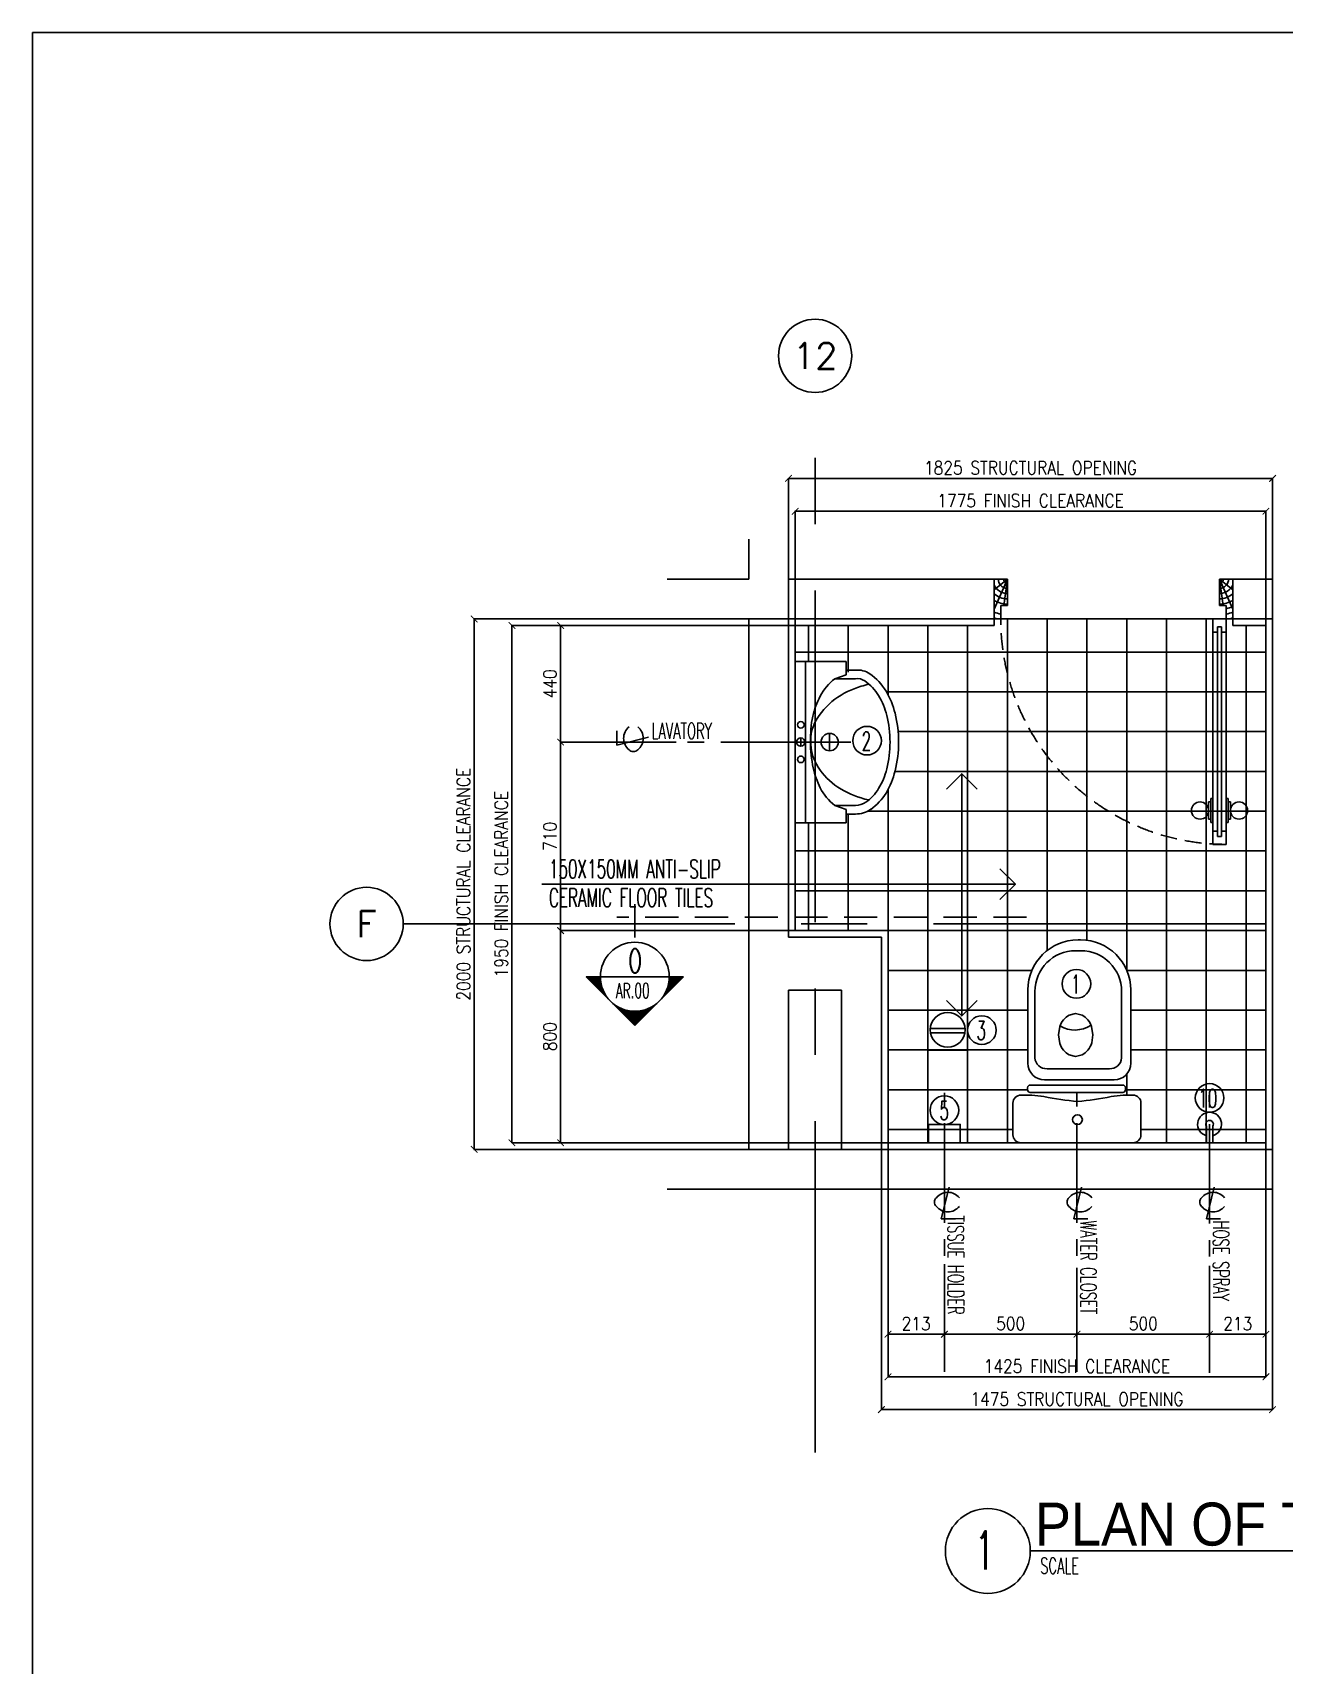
# Model space of a CAD drawing. Extents: x -202971 to -174093, y 166361 to 186286.
# Drawn here: x -202971 to -198251, y 180131 to 186286 of the extents above; entities that cross this region are included whole.
import ezdxf
from ezdxf.enums import TextEntityAlignment as Align

# ---------------------------------------------------------------- set-up
doc = ezdxf.new("R2010")
doc.units = 0
doc.header["$LTSCALE"] = 500
doc.header["$MEASUREMENT"] = 0
for name, pattern in [('CENTER2', [1.125, 0.75, -0.125, 0.125, -0.125]), ('CENTERX2', [4, 2.5, -0.5, 0.5, -0.5]), ('HIDDEN', [0.375, 0.25, -0.125])]:
    doc.linetypes.add(name, pattern=pattern)
doc.layers.get('0').update_dxf_attribs({"linetype": 'CONTINUOUS'})
doc.layers.get('DEFPOINTS').update_dxf_attribs({"linetype": 'CONTINUOUS'})
for name, color, linetype in [('2', 2, 'CONTINUOUS'), ('ARCDIMR', 4, 'CONTINUOUS'), ('AX-CR', 2, 'CONTINUOUS'), ('AX-TXT', 2, 'CONTINUOUS'), ('AXES', 11, 'CENTERX2'), ('AXIS', 11, 'CENTER2'), ('DIM-NEW', 4, 'CONTINUOUS'), ('Dimout', 4, 'CONTINUOUS'), ('DOOR', 2, 'CONTINUOUS'), ('DW', 7, 'CONTINUOUS'), ('ELE', 3, 'CONTINUOUS'), ('ELEV-MARK', 6, 'CONTINUOUS'), ('FIX', 2, 'CONTINUOUS'), ('JUMP', 2, 'CONTINUOUS'), ('Plaster', 7, 'CONTINUOUS'), ('SANI', 2, 'CONTINUOUS'), ('SUNI-FUR', 11, 'CONTINUOUS'), ('Tile', 5, 'CONTINUOUS'), ('TITLE', 1, 'CONTINUOUS'), ('TXT', 2, 'CONTINUOUS'), ('TXT1', 2, 'CONTINUOUS'), ('WALL', 6, 'CONTINUOUS'), ('WallPartition', 2, 'CONTINUOUS')]:
    doc.layers.add(name, color=color, linetype=linetype)
doc.styles.add('DIM', font='simplex.shx', dxfattribs={"width": 0.85})
doc.styles.add('ROMANS', font='romans.shx', dxfattribs={"width": 0.6})
doc.styles.add('TTXT', font='swisse.ttf', dxfattribs={"width": 0.9})
doc.dimstyles.new('DIM1-25', dxfattribs={"dimscale": 25, "dimtxt": 2, "dimasz": 1, "dimexe": 0.03, "dimexo": 0.03, "dimgap": 0.6, "dimtad": 1, "dimdec": 0, "dimdsep": 46, "dimtxsty": 'DIM', "dimblk1": 'ARCHTICK', "dimblk2": 'ARCHTICK', "dimsah": 1, "dimcen": 0.09, "dimdle": 0.03, "dimclrd": 256, "dimclrt": 2, "dimadec": 0, "dimazin": 0, "dimtfac": 1, "dimtdec": 0, "dimtix": 1, "dimtmove": 1, "dimatfit": 3, "dimldrblk": 'ARCHTICK', "dimfxl": 0, "dimtvp": 2, "dimtolj": 1, "dimtzin": 0, "dimarcsym": 0})

# ---------------------------------------------------------------- blocks, each defined once
blk = doc.blocks.new('A0-BOX')
at = {"layer": 'TITLE'}
for p, q in [((0, 79.7), (0, 0)), ((113.3, 79.7), (0, 79.7))]:
    blk.add_line(p, q, dxfattribs=at)
blk = doc.blocks.new('_ARCHTICK')
at = {"color": 0, "linetype": 'ByBlock', "const_width": 0.15}
blk.add_lwpolyline([(-0.5, -0.5), (0.5, 0.5)], dxfattribs=at)
blk = doc.blocks.new('*D42')
at = {"layer": 'DEFPOINTS', "color": 0}
for p in [(-200095.4, 184481.9), (-200095.4, 184051.1), (-198320.4, 184051.1)]:
    blk.add_point(p, dxfattribs=at)
at = {"layer": 'Dimout', "lineweight": -2}
blk.add_line((-198319.7, 184481.9), (-200096.2, 184481.9), dxfattribs=at)
at = {"layer": 'Dimout', "color": 0, "lineweight": -2}
for p, q in [((-200095.4, 184051.9), (-200095.4, 184482.6)), ((-198320.4, 184051.9), (-198320.4, 184482.6))]:
    blk.add_line(p, q, dxfattribs=at)
at = {"layer": 'Dimout', "lineweight": -2, "xscale": 25, "yscale": 25, "zscale": 25, "rotation": 180}
blk.add_blockref('_ARCHTICK', (-200095.4, 184481.9), dxfattribs=at)
at = {"layer": 'Dimout', "lineweight": -2, "xscale": 25, "yscale": 25, "zscale": 25}
blk.add_blockref('_ARCHTICK', (-198320.4, 184481.9), dxfattribs=at)
at = {"layer": 'Dimout', "color": 2, "insert": (-199207.9, 184521.9), "char_height": 50, "attachment_point": 5, "style": 'DIM'}
blk.add_mtext('\\A1;1775 FINISH CLEARANCE', dxfattribs=at)
blk = doc.blocks.new('*D43')
at = {"layer": 'DEFPOINTS', "color": 0}
for p in [(-198295.4, 184605.8), (-200120.4, 184076.1), (-198295.4, 184076.1)]:
    blk.add_point(p, dxfattribs=at)
at = {"layer": 'Dimout', "lineweight": -2}
blk.add_line((-200121.2, 184605.8), (-198294.7, 184605.8), dxfattribs=at)
at = {"layer": 'Dimout', "color": 0, "lineweight": -2}
for p, q in [((-200120.4, 184076.9), (-200120.4, 184606.5)), ((-198295.4, 184076.9), (-198295.4, 184606.5))]:
    blk.add_line(p, q, dxfattribs=at)
at = {"layer": 'Dimout', "lineweight": -2, "xscale": 25, "yscale": 25, "zscale": 25, "rotation": 180}
blk.add_blockref('_ARCHTICK', (-200120.4, 184605.8), dxfattribs=at)
at = {"layer": 'Dimout', "lineweight": -2, "xscale": 25, "yscale": 25, "zscale": 25}
blk.add_blockref('_ARCHTICK', (-198295.4, 184605.8), dxfattribs=at)
at = {"layer": 'Dimout', "color": 2, "insert": (-199207.9, 184645.8), "char_height": 50, "attachment_point": 5, "style": 'DIM'}
blk.add_mtext('\\A1;1825 STRUCTURAL OPENING', dxfattribs=at)
blk = doc.blocks.new('*D40')
at = {"layer": 'DEFPOINTS', "color": 0}
for p in [(-199770.4, 182076.1), (-198295.4, 182076.1), (-198295.4, 181094.9)]:
    blk.add_point(p, dxfattribs=at)
at = {"layer": 'Dimout', "color": 0, "lineweight": -2}
for p, q in [((-199770.4, 182075.4), (-199770.4, 181094.2)), ((-198295.4, 182075.4), (-198295.4, 181094.2))]:
    blk.add_line(p, q, dxfattribs=at)
at = {"layer": 'Dimout', "lineweight": -2}
blk.add_line((-199771.2, 181094.9), (-198294.7, 181094.9), dxfattribs=at)
at = {"layer": 'Dimout', "lineweight": -2, "xscale": 25, "yscale": 25, "zscale": 25, "rotation": 180}
blk.add_blockref('_ARCHTICK', (-199770.4, 181094.9), dxfattribs=at)
at = {"layer": 'Dimout', "lineweight": -2, "xscale": 25, "yscale": 25, "zscale": 25}
blk.add_blockref('_ARCHTICK', (-198295.4, 181094.9), dxfattribs=at)
at = {"layer": 'Dimout', "color": 2, "insert": (-199032.9, 181134.9), "char_height": 50, "attachment_point": 5, "style": 'DIM'}
blk.add_mtext('\\A1;1475 STRUCTURAL OPENING', dxfattribs=at)
blk = doc.blocks.new('*D38')
at = {"layer": 'DEFPOINTS', "color": 0}
for p in [(-199745.4, 182101.1), (-199532.9, 181619.3), (-199745.4, 181379.1)]:
    blk.add_point(p, dxfattribs=at)
at = {"layer": 'Dimout', "color": 0, "lineweight": -2}
for p, q in [((-199745.4, 182100.4), (-199745.4, 181378.3)), ((-199532.9, 181618.6), (-199532.9, 181378.3))]:
    blk.add_line(p, q, dxfattribs=at)
at = {"layer": 'Dimout', "lineweight": -2}
blk.add_line((-199532.2, 181379.1), (-199746.2, 181379.1), dxfattribs=at)
at = {"layer": 'Dimout', "lineweight": -2, "xscale": 25, "yscale": 25, "zscale": 25, "rotation": 180}
blk.add_blockref('_ARCHTICK', (-199745.4, 181379.1), dxfattribs=at)
at = {"layer": 'Dimout', "lineweight": -2, "xscale": 25, "yscale": 25, "zscale": 25}
blk.add_blockref('_ARCHTICK', (-199532.9, 181379.1), dxfattribs=at)
at = {"layer": 'Dimout', "color": 2, "insert": (-199639.2, 181419.1), "char_height": 50, "attachment_point": 5, "style": 'DIM'}
blk.add_mtext('\\A1;213', dxfattribs=at)
blk = doc.blocks.new('*D37')
at = {"layer": 'DEFPOINTS', "color": 0}
for p in [(-199745.4, 182101.1), (-198320.4, 182101.1), (-199745.4, 181218.9)]:
    blk.add_point(p, dxfattribs=at)
at = {"layer": 'Dimout', "color": 0, "lineweight": -2}
for p, q in [((-199745.4, 182100.4), (-199745.4, 181218.1)), ((-198320.4, 182100.4), (-198320.4, 181218.1))]:
    blk.add_line(p, q, dxfattribs=at)
at = {"layer": 'Dimout', "lineweight": -2}
blk.add_line((-198319.7, 181218.9), (-199746.2, 181218.9), dxfattribs=at)
at = {"layer": 'Dimout', "lineweight": -2, "xscale": 25, "yscale": 25, "zscale": 25, "rotation": 180}
blk.add_blockref('_ARCHTICK', (-199745.4, 181218.9), dxfattribs=at)
at = {"layer": 'Dimout', "lineweight": -2, "xscale": 25, "yscale": 25, "zscale": 25}
blk.add_blockref('_ARCHTICK', (-198320.4, 181218.9), dxfattribs=at)
at = {"layer": 'Dimout', "color": 2, "insert": (-199032.9, 181258.9), "char_height": 50, "attachment_point": 5, "style": 'DIM'}
blk.add_mtext('\\A1;1425 FINISH CLEARANCE', dxfattribs=at)
blk = doc.blocks.new('*X5')
at = {"color": 0}
for p, q in [((14608, 7877), (14819, 8088)), ((14625, 7890), (14821, 8086)), ((14637, 7899), (14823, 8084)), ((14647, 7905), (14825, 8082)), ((14656, 7910), (14826, 8081)), ((14664, 7915), (14828, 8079)), ((14671, 7919), (14830, 8077)), ((14678, 7922), (14832, 8075)), ((14685, 7925), (14833, 8073)), ((14691, 7928), (14835, 8072)), ((14697, 7930), (14837, 8070)), ((14703, 7933), (14839, 8068)), ((14709, 7935), (14841, 8066)), ((14714, 7937), (14842, 8065)), ((14719, 7938), (14844, 8063)), ((14725, 7940), (14846, 8061)), ((14730, 7941), (14848, 8059)), ((14734, 7943), (14849, 8058)), ((14739, 7944), (14851, 8056)), ((14744, 7945), (14853, 8054)), ((14749, 7946), (14855, 8052)), ((14753, 7947), (14856, 8051)), ((14757, 7948), (14858, 8049)), ((14762, 7949), (14860, 8047)), ((14766, 7950), (14862, 8045)), ((14770, 7950), (14863, 8043)), ((14774, 7951), (14865, 8042)), ((14778, 7951), (14867, 8040)), ((14782, 7952), (14869, 8038)), ((14786, 7952), (14871, 8036)), ((14790, 7953), (14872, 8035)), ((14794, 7953), (14874, 8033)), ((14798, 7953), (14876, 8031)), ((14802, 7953), (14878, 8029)), ((14805, 7954), (14879, 8028)), ((14809, 7954), (14881, 8026)), ((14813, 7954), (14883, 8024)), ((14816, 7954), (14885, 8022)), ((14820, 7954), (14886, 8020)), ((14823, 7954), (14888, 8019)), ((14827, 7954), (14890, 8017)), ((14830, 7954), (14892, 8015)), ((14834, 7953), (14894, 8013)), ((14837, 7953), (14895, 8012)), ((14840, 7953), (14897, 8010)), ((14844, 7953), (14899, 8008)), ((14847, 7953), (14901, 8006)), ((14850, 7952), (14902, 8005)), ((14853, 7952), (14904, 8003)), ((14856, 7952), (14906, 8001)), ((14860, 7951), (14908, 7999)), ((14863, 7951), (14909, 7997)), ((14866, 7950), (14911, 7996)), ((14869, 7950), (14913, 7994)), ((14872, 7949), (14915, 7992)), ((14875, 7949), (14917, 7990)), ((14878, 7948), (14918, 7989)), ((14881, 7948), (14920, 7987)), ((14884, 7947), (14922, 7985)), ((14887, 7947), (14924, 7983)), ((14890, 7946), (14925, 7982)), ((14893, 7945), (14927, 7980)), ((14895, 7945), (14929, 7978)), ((14898, 7944), (14931, 7976)), ((14901, 7943), (14932, 7974)), ((14904, 7942), (14934, 7973)), ((14907, 7942), (14936, 7971)), ((14909, 7941), (14938, 7969)), ((14912, 7940), (14939, 7967)), ((14915, 7939), (14941, 7966)), ((14917, 7938), (14943, 7964)), ((14920, 7937), (14945, 7962)), ((14923, 7937), (14947, 7960)), ((14925, 7936), (14948, 7959)), ((14928, 7935), (14950, 7957)), ((14931, 7934), (14952, 7955)), ((14933, 7933), (14954, 7953)), ((14936, 7932), (14955, 7952)), ((14938, 7931), (14957, 7950)), ((14941, 7930), (14959, 7948)), ((14943, 7929), (14961, 7946)), ((14946, 7928), (14962, 7944)), ((14948, 7927), (14964, 7943)), ((14951, 7926), (14966, 7941)), ((14953, 7925), (14968, 7939)), ((14956, 7923), (14970, 7937)), ((14958, 7922), (14971, 7936)), ((14960, 7921), (14973, 7934)), ((14963, 7920), (14975, 7932)), ((14965, 7919), (14977, 7930)), ((14967, 7918), (14978, 7929)), ((14970, 7916), (14980, 7927)), ((14972, 7915), (14982, 7925)), ((14974, 7914), (14984, 7923)), ((14977, 7913), (14985, 7921)), ((14979, 7911), (14987, 7920)), ((14981, 7910), (14989, 7918)), ((14983, 7909), (14991, 7916)), ((14986, 7908), (14993, 7914)), ((14988, 7906), (14994, 7913)), ((14990, 7905), (14996, 7911)), ((14992, 7903), (14998, 7909)), ((14994, 7902), (15000, 7907)), ((14997, 7901), (15001, 7906)), ((14999, 7899), (15003, 7904)), ((15001, 7898), (15005, 7902)), ((15003, 7896), (15007, 7900)), ((15005, 7895), (15008, 7898)), ((15007, 7894), (15010, 7897)), ((15009, 7892), (15012, 7895)), ((15011, 7891), (15014, 7893)), ((15013, 7889), (15016, 7891)), ((15015, 7888), (15017, 7890)), ((15017, 7886), (15019, 7888)), ((15019, 7884), (15021, 7886)), ((15021, 7883), (15023, 7884)), ((15023, 7881), (15024, 7883)), ((15025, 7880), (15026, 7881)), ((15027, 7878), (15028, 7879)), ((15029, 7877), (15030, 7877)), ((15031, 7875), (15031, 7875)), ((15033, 7873), (15033, 7874)), ((15035, 7872), (15035, 7872)), ((15036, 7870), (15037, 7870)), ((15038, 7868), (15038, 7868)), ((15040, 7867), (15040, 7867)), ((15042, 7865), (15042, 7865)), ((15044, 7863), (15044, 7863)), ((15046, 7861), (15046, 7861)), ((15047, 7860), (15047, 7860)), ((15051, 7856), (15051, 7856)), ((15053, 7854), (15053, 7854)), ((15054, 7852), (15054, 7853)), ((15056, 7851), (15056, 7851)), ((15058, 7849), (15058, 7849)), ((14360, 7629), (14571, 7839)), ((14364, 7629), (14557, 7822)), ((14368, 7629), (14549, 7810)), ((14371, 7629), (14542, 7800)), ((14375, 7629), (14537, 7791)), ((14378, 7629), (14533, 7783)), ((14382, 7629), (14529, 7776)), ((14385, 7629), (14525, 7769)), ((14389, 7629), (14522, 7762)), ((14392, 7629), (14519, 7756)), ((14396, 7629), (14517, 7750)), ((14399, 7629), (14515, 7744)), ((14403, 7629), (14513, 7739)), ((14406, 7629), (14511, 7733)), ((14410, 7629), (14509, 7728)), ((14413, 7629), (14507, 7723)), ((14417, 7629), (14506, 7718)), ((14421, 7629), (14505, 7713)), ((14424, 7629), (14503, 7708)), ((14428, 7629), (14502, 7703)), ((14431, 7629), (14501, 7699)), ((14435, 7629), (14500, 7694)), ((15059, 7847), (15060, 7847)), ((15061, 7845), (15061, 7845)), ((15063, 7843), (15063, 7844)), ((15064, 7841), (15065, 7842)), ((15066, 7839), (15067, 7840)), ((15068, 7837), (15069, 7838)), ((15069, 7836), (15070, 7837)), ((15071, 7834), (15072, 7835)), ((15072, 7832), (15074, 7833)), ((15074, 7830), (15076, 7831)), ((15076, 7828), (15077, 7830)), ((15077, 7826), (15079, 7828)), ((15079, 7824), (15081, 7826)), ((15080, 7822), (15083, 7824)), ((15082, 7820), (15084, 7822)), ((15083, 7818), (15086, 7821)), ((15085, 7815), (15088, 7819)), ((15086, 7813), (15090, 7817)), ((15087, 7811), (15092, 7815)), ((15089, 7809), (15093, 7814)), ((15090, 7807), (15095, 7812)), ((15092, 7805), (15097, 7810)), ((15093, 7803), (15099, 7808)), ((15094, 7801), (15100, 7807)), ((15096, 7798), (15102, 7805)), ((15097, 7796), (15104, 7803)), ((15098, 7794), (15106, 7801)), ((15100, 7792), (15107, 7799)), ((15101, 7790), (15109, 7798)), ((15102, 7787), (15111, 7796)), ((15104, 7785), (15113, 7794)), ((15105, 7783), (15115, 7792)), ((15106, 7780), (15116, 7791)), ((15107, 7778), (15118, 7789)), ((15108, 7776), (15120, 7787)), ((15110, 7773), (15122, 7785)), ((15111, 7771), (15123, 7784)), ((15112, 7769), (15125, 7782)), ((15113, 7766), (15127, 7780)), ((15114, 7764), (15129, 7778)), ((15115, 7761), (15130, 7777)), ((15116, 7759), (15132, 7775)), ((15117, 7756), (15134, 7773)), ((15118, 7754), (15136, 7771)), ((15119, 7751), (15137, 7769)), ((15121, 7749), (15139, 7768)), ((15122, 7746), (15141, 7766)), ((15122, 7744), (15143, 7764)), ((15123, 7741), (15145, 7762)), ((15124, 7739), (15146, 7761)), ((15125, 7736), (15148, 7759)), ((15126, 7733), (15150, 7757)), ((15127, 7731), (15152, 7755)), ((15128, 7728), (15153, 7754)), ((15129, 7725), (15155, 7752)), ((15130, 7723), (15157, 7750)), ((15130, 7720), (15159, 7748)), ((15131, 7717), (15160, 7746)), ((15132, 7714), (15162, 7745)), ((15133, 7712), (15164, 7743)), ((15133, 7709), (15166, 7741)), ((15134, 7706), (15168, 7739)), ((15135, 7703), (15169, 7738)), ((15136, 7700), (15171, 7736)), ((15136, 7697), (15173, 7734)), ((15137, 7695), (15175, 7732)), ((15137, 7692), (15176, 7731)), ((15138, 7689), (15178, 7729)), ((15139, 7686), (15180, 7727)), ((15139, 7683), (15182, 7725)), ((15140, 7680), (15183, 7723)), ((15140, 7676), (15185, 7722)), ((15140, 7673), (15187, 7720)), ((15141, 7670), (15189, 7718)), ((15141, 7667), (15191, 7716)), ((15142, 7664), (15192, 7715)), ((15142, 7661), (15194, 7713)), ((15142, 7658), (15196, 7711)), ((15143, 7654), (15198, 7709)), ((15143, 7651), (15199, 7708)), ((15143, 7648), (15201, 7706)), ((15143, 7644), (15203, 7704)), ((15143, 7641), (15205, 7702)), ((15143, 7637), (15206, 7700)), ((15143, 7634), (15208, 7699)), ((15144, 7631), (15210, 7697)), ((15145, 7629), (15212, 7695)), ((14438, 7629), (14499, 7690)), ((14442, 7629), (14499, 7686)), ((14445, 7629), (14498, 7681)), ((14449, 7629), (14497, 7677)), ((14452, 7629), (14497, 7673)), ((14456, 7629), (14496, 7669)), ((14459, 7629), (14496, 7665)), ((14463, 7629), (14495, 7661)), ((14466, 7629), (14495, 7657)), ((14470, 7629), (14494, 7653)), ((14474, 7629), (14494, 7649)), ((14477, 7629), (14494, 7646)), ((14481, 7629), (14494, 7642)), ((14484, 7629), (14494, 7638)), ((14488, 7629), (14494, 7635)), ((14491, 7629), (14494, 7631)), ((15149, 7629), (15214, 7693)), ((15152, 7629), (15215, 7692)), ((15156, 7629), (15217, 7690)), ((15159, 7629), (15219, 7688)), ((15163, 7629), (15221, 7686)), ((15167, 7629), (15222, 7685)), ((15170, 7629), (15224, 7683)), ((15174, 7629), (15226, 7681)), ((15177, 7629), (15228, 7679)), ((15181, 7629), (15229, 7678)), ((15184, 7629), (15231, 7676)), ((15188, 7629), (15233, 7674)), ((15191, 7629), (15235, 7672)), ((15195, 7629), (15236, 7670)), ((15198, 7629), (15238, 7669)), ((15202, 7629), (15240, 7667)), ((15205, 7629), (15242, 7665)), ((15209, 7629), (15244, 7663)), ((15212, 7629), (15245, 7662)), ((15216, 7629), (15247, 7660)), ((15220, 7629), (15249, 7658)), ((15223, 7629), (15251, 7656)), ((15227, 7629), (15252, 7655)), ((15230, 7629), (15254, 7653)), ((15234, 7629), (15256, 7651)), ((15237, 7629), (15258, 7649)), ((15241, 7629), (15259, 7647)), ((15244, 7629), (15261, 7646)), ((15248, 7629), (15263, 7644)), ((15251, 7629), (15265, 7642)), ((15255, 7629), (15267, 7640)), ((15258, 7629), (15268, 7639)), ((15262, 7629), (15270, 7637)), ((15266, 7629), (15272, 7635)), ((15269, 7629), (15274, 7633)), ((15273, 7629), (15275, 7632)), ((15276, 7629), (15277, 7630))]:
    blk.add_line(p, q, dxfattribs=at)
blk = doc.blocks.new('SCNTR', base_point=(3632.66, 549.66))
for q in [(3633.89, 554.57), (3636.1, 543.44)]:
    blk.add_line((3631.12, 543.44), q)
for centre, radius, start, end in [((3630.8, 549.38), 1.99, 133.3084, 182.4789), ((3633.47, 547.5), 5.23, 39.4883, 140.5117), ((3630.8, 549.21), 1.99, 177.5211, 226.6916), ((3633.47, 551.09), 5.23, 219.4883, 320.5117)]:
    blk.add_arc(centre, radius, start, end)
blk = doc.blocks.new('*D22')
at = {"layer": 'DEFPOINTS', "color": 0}
for p in [(-200095.4, 184051.1), (-200980, 183611.6), (-200544, 183611.6)]:
    blk.add_point(p, dxfattribs=at)
at = {"layer": 'Dimout', "color": 0, "lineweight": -2}
for p, q in [((-200096.2, 184051.1), (-200980.8, 184051.1)), ((-200544.7, 183611.6), (-200980.8, 183611.6))]:
    blk.add_line(p, q, dxfattribs=at)
at = {"layer": 'Dimout', "lineweight": -2}
blk.add_line((-200980, 184051.9), (-200980, 183610.9), dxfattribs=at)
at = {"layer": 'Dimout', "lineweight": -2, "xscale": 25, "yscale": 25, "zscale": 25}
for p, rotation in [((-200980, 184051.1), 90), ((-200980, 183611.6), 270)]:
    blk.add_blockref('_ARCHTICK', p, dxfattribs=dict(at, rotation=rotation))
at = {"layer": 'Dimout', "color": 2, "insert": (-201020, 183831.4), "char_height": 50, "attachment_point": 5, "rotation": 90, "style": 'DIM'}
blk.add_mtext('\\A1;440', dxfattribs=at)
blk = doc.blocks.new('*D23')
at = {"layer": 'DEFPOINTS', "color": 0}
for p in [(-200544, 183611.6), (-200980, 182901.1), (-200095.4, 182901.1)]:
    blk.add_point(p, dxfattribs=at)
at = {"layer": 'Dimout', "color": 0, "lineweight": -2}
for p, q in [((-200544.7, 183611.6), (-200980.8, 183611.6)), ((-200096.2, 182901.1), (-200980.8, 182901.1))]:
    blk.add_line(p, q, dxfattribs=at)
at = {"layer": 'Dimout', "lineweight": -2}
blk.add_line((-200980, 183612.4), (-200980, 182900.4), dxfattribs=at)
at = {"layer": 'Dimout', "lineweight": -2, "xscale": 25, "yscale": 25, "zscale": 25}
for p, rotation in [((-200980, 183611.6), 90), ((-200980, 182901.1), 270)]:
    blk.add_blockref('_ARCHTICK', p, dxfattribs=dict(at, rotation=rotation))
at = {"layer": 'Dimout', "color": 2, "insert": (-201020, 183256.4), "char_height": 50, "attachment_point": 5, "rotation": 90, "style": 'DIM'}
blk.add_mtext('\\A1;710', dxfattribs=at)
blk = doc.blocks.new('*D20')
at = {"layer": 'DEFPOINTS', "color": 0}
for p in [(-201305.8, 184076.1), (-200120.4, 184076.1), (-199770.4, 182076.1)]:
    blk.add_point(p, dxfattribs=at)
at = {"layer": 'Dimout', "color": 0, "lineweight": -2}
for p, q in [((-200121.2, 184076.1), (-201306.5, 184076.1)), ((-199771.2, 182076.1), (-201306.5, 182076.1))]:
    blk.add_line(p, q, dxfattribs=at)
at = {"layer": 'Dimout', "lineweight": -2}
blk.add_line((-201305.8, 182075.4), (-201305.8, 184076.9), dxfattribs=at)
at = {"layer": 'Dimout', "lineweight": -2, "xscale": 25, "yscale": 25, "zscale": 25}
for p, rotation in [((-201305.8, 184076.1), 90), ((-201305.8, 182076.1), 270)]:
    blk.add_blockref('_ARCHTICK', p, dxfattribs=dict(at, rotation=rotation))
at = {"layer": 'Dimout', "color": 2, "insert": (-201345.8, 183076.1), "char_height": 50, "attachment_point": 5, "rotation": 90, "style": 'DIM'}
blk.add_mtext('\\A1;2000 STRUCTURAL CLEARANCE', dxfattribs=at)
blk = doc.blocks.new('*D21')
at = {"layer": 'DEFPOINTS', "color": 0}
for p in [(-201163.4, 184051.1), (-200095.4, 184051.1), (-199745.4, 182101.1)]:
    blk.add_point(p, dxfattribs=at)
at = {"layer": 'Dimout', "color": 0, "lineweight": -2}
for p, q in [((-200096.2, 184051.1), (-201164.1, 184051.1)), ((-199746.2, 182101.1), (-201164.1, 182101.1))]:
    blk.add_line(p, q, dxfattribs=at)
at = {"layer": 'Dimout', "lineweight": -2}
blk.add_line((-201163.4, 182100.4), (-201163.4, 184051.9), dxfattribs=at)
at = {"layer": 'Dimout', "lineweight": -2, "xscale": 25, "yscale": 25, "zscale": 25}
for p, rotation in [((-201163.4, 184051.1), 90), ((-201163.4, 182101.1), 270)]:
    blk.add_blockref('_ARCHTICK', p, dxfattribs=dict(at, rotation=rotation))
at = {"layer": 'Dimout', "color": 2, "insert": (-201203.4, 183076.1), "char_height": 50, "attachment_point": 5, "rotation": 90, "style": 'DIM'}
blk.add_mtext('\\A1;1950 FINISH CLEARANCE', dxfattribs=at)
blk = doc.blocks.new('*D24')
at = {"layer": 'DEFPOINTS', "color": 0}
for p in [(-200095.4, 182901.1), (-200980, 182101.1), (-199770.4, 182101.1)]:
    blk.add_point(p, dxfattribs=at)
at = {"layer": 'Dimout', "color": 0, "lineweight": -2}
for p, q in [((-200096.2, 182901.1), (-200980.8, 182901.1)), ((-199771.2, 182101.1), (-200980.8, 182101.1))]:
    blk.add_line(p, q, dxfattribs=at)
at = {"layer": 'Dimout', "lineweight": -2}
blk.add_line((-200980, 182901.9), (-200980, 182100.4), dxfattribs=at)
at = {"layer": 'Dimout', "lineweight": -2, "xscale": 25, "yscale": 25, "zscale": 25}
for p, rotation in [((-200980, 182901.1), 90), ((-200980, 182101.1), 270)]:
    blk.add_blockref('_ARCHTICK', p, dxfattribs=dict(at, rotation=rotation))
at = {"layer": 'Dimout', "color": 2, "insert": (-201020, 182501.1), "char_height": 50, "attachment_point": 5, "rotation": 90, "style": 'DIM'}
blk.add_mtext('\\A1;800', dxfattribs=at)
blk = doc.blocks.new('3')
at = {"layer": 'FIX', "linetype": 'Continuous'}
for p, q in [((-0.3039, -0.1919), (-0.3039, 0)), ((-0.3039, 0), (0.3039, 0)), ((0.3039, 0), (0.3039, -0.1919)), ((-0.3039, -0.039), (0.3039, -0.039)), ((-0.0156, -0.021), (0.0155, -0.021)), ((0, -0.0055), (0, -0.0366)), ((0, -0.0975), (0, -0.1625)), ((-0.2387, -0.1496), (-0.2537, -0.1919)), ((-0.2389, -0.15), (-0.2389, -0.2275)), ((-0.0325, -0.13), (0.0325, -0.13)), ((0.2537, -0.1919), (0.2387, -0.1496)), ((0.2389, -0.2275), (0.2389, -0.15)), ((-0.2537, -0.1919), (-0.3039, -0.1919)), ((-0.2714, -0.1919), (-0.2714, -0.2275)), ((0.3039, -0.1919), (0.2537, -0.1919)), ((0.2714, -0.2275), (0.2714, -0.1919))]:
    blk.add_line(p, q, dxfattribs=at)
for centre, radius in [((-0.065, -0.021), 0.0124), ((0, -0.021), 0.0155), ((0.065, -0.021), 0.0124), ((0, -0.13), 0.0325)]:
    blk.add_circle(centre, radius, dxfattribs=at)
for centre, radius, start, end in [((0, -0.5271), 0.4694, 90, 101.93634), ((-0.0031, -0.2275), 0.1682, 88.83225, 118.55587), ((0.0078, -0.528), 0.4705, 79.01047, 90.9468), ((0.012, -0.189), 0.1301, 60.55458, 95.14645), ((-0.0851, -0.2667), 0.1932, 117.03767, 142.6695), ((-0.0338, -0.3673), 0.3061, 101.93634, 117.03767), ((0.0403, -0.2967), 0.2498, 119.72362, 144.03917), ((-0.0537, -0.3121), 0.2697, 36.94223, 61.25778), ((0.028, -0.3651), 0.3068, 61.81222, 76.91355), ((0.0851, -0.2667), 0.1932, 37.3305, 62.96233), ((0.104, -0.3429), 0.3284, 144.03917, 163.27388), ((-0.104, -0.3429), 0.3284, 16.72612, 35.96083), ((-0.1708, -0.2275), 0.1005, 180, 214.67303), ((-0.1708, -0.2275), 0.068, 180, 214.67303), ((0.1868, -0.2338), 0.0525, 326.79159, 6.91072), ((0.1911, -0.2352), 0.0807, 325.32697, 5.44611), ((-0.0893, -0.1711), 0.1997, 214.67303, 239.08672), ((-0.0893, -0.1711), 0.1672, 214.67303, 239.08672), ((0.2045, -0.3731), 0.4333, 163.27388, 167.26414), ((0.0828, -0.1603), 0.1798, 300.91328, 325.32697), ((0.0828, -0.1603), 0.2123, 300.91328, 325.32697), ((-0.2045, -0.3731), 0.4333, 12.62498, 16.72612), ((-0.0354, -0.0811), 0.3046, 239.08672, 256.06993), ((-0.0354, -0.0811), 0.2721, 239.08672, 256.06993), ((0, 0.0617), 0.4192, 256.06993, 270), ((0, 0.0617), 0.4192, 270, 283.93007), ((0.0354, -0.0811), 0.2721, 283.93007, 300.91328), ((0.0354, -0.0811), 0.3046, 283.93007, 300.91328), ((0, 0.0617), 0.4517, 256.06993, 270), ((0, 0.0617), 0.4517, 270, 283.93007)]:
    blk.add_arc(centre, radius, start, end, dxfattribs=at)
blk = doc.blocks.new('AXU')
at = {"layer": 'AX-CR'}
blk.add_circle((0, 350), 350, dxfattribs=at)
at = {"layer": 'AX-TXT', "style": 'ROMANS'}
blk.add_attdef('AX', text='', height=250, dxfattribs=at).set_placement((0, 350), align=Align.MIDDLE)
blk = doc.blocks.new('DOOR90')
at = {"layer": 'DOOR', "color": 0, "linetype": 'ByBlock'}
for p, q in [((-150, 0), (-150, -25)), ((-150, 0), (0, 0)), ((0, -50), (0, 0)), ((-1000, -25), (-1000, -75)), ((-1000, -75), (-1000, -25)), ((-950, -25), (-1000, -25)), ((-970, -42), (-970, -58)), ((-950, -42), (-970, -42)), ((-950, -58), (-970, -58)), ((-950, -25), (-950, -42)), ((-950, -58), (-950, -75)), ((-917.6, -25), (-917.6, -17.8)), ((-827.6, -17.8), (-917.6, -17.8)), ((-905, -17.8), (-905, -8.8)), ((-905, -8.8), (-840.2, -8.8)), ((-905, -17.8), (-840.2, -17.8)), ((-840.2, -17.8), (-840.2, -8.8)), ((-827.6, -25), (-827.6, -17.8)), ((-200, -42), (-200, -25)), ((-200, -25), (-150, -25)), ((-180, -42), (-200, -42)), ((-200, -75), (-200, -58)), ((-200, -58), (-180, -58)), ((-180, -58), (-180, -42)), ((-150, -75), (-150, -25)), ((-150, -25), (-100, -25)), ((-100, -25), (-100, -50)), ((-100, -50), (0, -50)), ((-950, -75), (-1000, -75)), ((-917.6, -75), (-917.6, -82.2)), ((-827.6, -82.2), (-917.6, -82.2)), ((-905, -82.2), (-905, -91.2)), ((-905, -82.2), (-840.2, -82.2)), ((-905, -91.2), (-840.2, -91.2)), ((-840.2, -82.2), (-840.2, -91.2)), ((-827.6, -75), (-827.6, -82.2)), ((-150, -75), (-200, -75)), ((-100, -850), (0, -850)), ((-100, -875), (-100, -850)), ((0, -850), (0, -900)), ((-150, -900), (-150, -875)), ((-150, -875), (-100, -875)), ((0, -900), (-150, -900)), ((-150, -900), (0, -900))]:
    blk.add_line(p, q, dxfattribs=at)
at = {"layer": 'DOOR', "color": 9, "linetype": 'ByBlock'}
for p, q in [((0, -50), (-113.7, 0)), ((0, -50), (-40.1, 0)), ((0, -50), (-100, -36.6)), ((0, -850), (-113.7, -900)), ((0, -850), (-100, -863.4)), ((0, -850), (-40.1, -900))]:
    blk.add_line(p, q, dxfattribs=at)
at = {"layer": 'DOOR', "linetype": 'ByBlock'}
for p, q in [((-200, -25), (-950, -25)), ((-200, -42), (-950, -42)), ((-200, -58), (-950, -58)), ((-950, -75), (-200, -75))]:
    blk.add_line(p, q, dxfattribs=at)
at = {"layer": 'DOOR', "color": 0, "linetype": 'ByBlock'}
for centre in [(-872.6, 23.5), (-872.6, -123.5)]:
    blk.add_circle(centre, 32.4, dxfattribs=at)
at = {"layer": 'DOOR', "color": 9, "linetype": 'ByBlock'}
for centre, radius, start, end in [((0, -50), 154.4, 161.10529, 166.28577), ((0, -50), 134.4, 158.15985, 169.28002), ((0, -50), 94.4, 148.01819, 180), ((0, -50), 74.4, 137.77643, 180), ((0, -50), 114.4, 154.08384, 167.37743), ((0, -50), 54.4, 113.20738, 180), ((0, -50), 34.4, 90, 180), ((0, -50), 14.4, 90, 180), ((0, -850), 94.4, 180, 211.98181), ((0, -850), 74.4, 180, 222.22357), ((0, -850), 54.4, 180, 246.79262), ((0, -850), 34.4, 180, 270), ((0, -850), 14.4, 180, 270), ((0, -850), 154.4, 193.71423, 198.89471), ((0, -850), 134.4, 190.71998, 201.84015)]:
    blk.add_arc(centre, radius, start, end, dxfattribs=at)
at = {"layer": 'DOOR', "linetype": 'HIDDEN', "ltscale": 0.5}
blk.add_arc((-150, -25), 850, 180, 270, dxfattribs=at)
blk = doc.blocks.new('*D39')
at = {"layer": 'DEFPOINTS', "color": 0}
for p in [(-199532.9, 181644.3), (-199032.9, 181630.3), (-199032.9, 181379.1)]:
    blk.add_point(p, dxfattribs=at)
at = {"layer": 'Dimout', "color": 0, "lineweight": -2}
for p, q in [((-199532.9, 181643.6), (-199532.9, 181378.3)), ((-199032.9, 181629.5), (-199032.9, 181378.3))]:
    blk.add_line(p, q, dxfattribs=at)
at = {"layer": 'Dimout', "lineweight": -2}
blk.add_line((-199533.7, 181379.1), (-199032.2, 181379.1), dxfattribs=at)
at = {"layer": 'Dimout', "lineweight": -2, "xscale": 25, "yscale": 25, "zscale": 25, "rotation": 180}
blk.add_blockref('_ARCHTICK', (-199532.9, 181379.1), dxfattribs=at)
at = {"layer": 'Dimout', "lineweight": -2, "xscale": 25, "yscale": 25, "zscale": 25}
blk.add_blockref('_ARCHTICK', (-199032.9, 181379.1), dxfattribs=at)
at = {"layer": 'Dimout', "color": 2, "insert": (-199282.9, 181419.1), "char_height": 50, "attachment_point": 5, "style": 'DIM'}
blk.add_mtext('\\A1;500', dxfattribs=at)
blk = doc.blocks.new('*D35')
at = {"layer": 'DEFPOINTS', "color": 0}
for p in [(-199032.9, 181630.3), (-198532.9, 181638), (-198532.9, 181379.1)]:
    blk.add_point(p, dxfattribs=at)
at = {"layer": 'Dimout', "color": 0, "lineweight": -2}
for p, q in [((-199032.9, 181629.5), (-199032.9, 181378.3)), ((-198532.9, 181637.3), (-198532.9, 181378.3))]:
    blk.add_line(p, q, dxfattribs=at)
at = {"layer": 'Dimout', "lineweight": -2}
blk.add_line((-199033.7, 181379.1), (-198532.2, 181379.1), dxfattribs=at)
at = {"layer": 'Dimout', "lineweight": -2, "xscale": 25, "yscale": 25, "zscale": 25, "rotation": 180}
blk.add_blockref('_ARCHTICK', (-199032.9, 181379.1), dxfattribs=at)
at = {"layer": 'Dimout', "lineweight": -2, "xscale": 25, "yscale": 25, "zscale": 25}
blk.add_blockref('_ARCHTICK', (-198532.9, 181379.1), dxfattribs=at)
at = {"layer": 'Dimout', "color": 2, "insert": (-198782.9, 181419.1), "char_height": 50, "attachment_point": 5, "style": 'DIM'}
blk.add_mtext('\\A1;500', dxfattribs=at)
blk = doc.blocks.new('*D36')
at = {"layer": 'DEFPOINTS', "color": 0}
for p in [(-198320.4, 181750.1), (-198532.9, 181638), (-198320.4, 181379.1)]:
    blk.add_point(p, dxfattribs=at)
at = {"layer": 'Dimout', "color": 0, "lineweight": -2}
for p, q in [((-198320.4, 181749.3), (-198320.4, 181378.3)), ((-198532.9, 181637.3), (-198532.9, 181378.3))]:
    blk.add_line(p, q, dxfattribs=at)
at = {"layer": 'Dimout', "lineweight": -2}
blk.add_line((-198533.7, 181379.1), (-198319.7, 181379.1), dxfattribs=at)
at = {"layer": 'Dimout', "lineweight": -2, "xscale": 25, "yscale": 25, "zscale": 25, "rotation": 180}
blk.add_blockref('_ARCHTICK', (-198532.9, 181379.1), dxfattribs=at)
at = {"layer": 'Dimout', "lineweight": -2, "xscale": 25, "yscale": 25, "zscale": 25}
blk.add_blockref('_ARCHTICK', (-198320.4, 181379.1), dxfattribs=at)
at = {"layer": 'Dimout', "color": 2, "insert": (-198426.7, 181419.1), "char_height": 50, "attachment_point": 5, "style": 'DIM'}
blk.add_mtext('\\A1;213', dxfattribs=at)
blk = doc.blocks.new('A$C67076F16')
at = {"layer": 'DIM-NEW'}
for p, q in [((0.0127, 0.0913), (0.1876, 0.0913)), ((0.0138, 0.1136), (0.1863, 0.1136))]:
    blk.add_line(p, q, dxfattribs=at)
at = {"layer": 'DW'}
blk.add_lwpolyline([(0, 0.2), (0, 0), (0.2, 0), (0.2, 0.2)], close=True, dxfattribs=at)
at = {"layer": 'FIX', "color": 2}
blk.add_circle((0.1, 0.0983), 0.0876, dxfattribs=at)
blk = doc.blocks.new('A$C785E76E1')
at = {"layer": 'JUMP'}
for p, q in [((0.033, 0.0529), (0.033, 0.1149)), ((0.057, 0.0529), (0.057, 0.1149))]:
    blk.add_line(p, q, dxfattribs=at)
for radius, start, end in [(0.045, 105.47818, 74.52182), (0.0144, 146.44269, 33.55731)]:
    blk.add_arc((0.045, 0.045), radius, start, end, dxfattribs=at)
blk = doc.blocks.new('2')
at = {"layer": 'FIX', "linetype": 'Continuous'}
for p, q in [((0.0137, 0.765), (0.0041, 0.765)), ((0.0144, 0.7241), (-0.0048, 0.7241)), ((-0.1849, 0.576), (-0.1849, 0.2998)), ((-0.1587, 0.5702), (-0.1587, 0.3197)), ((0.1683, 0.3197), (0.1683, 0.5702)), ((0.2027, 0.2998), (0.2027, 0.576)), ((-0.0651, 0.438), (-0.0703, 0.4064)), ((-0.005, 0.4872), (-0.0292, 0.4813)), ((0.0193, 0.4813), (-0.005, 0.4872)), ((0.0603, 0.4064), (0.0551, 0.438)), ((-0.0703, 0.4064), (-0.0651, 0.3747)), ((0.0565, 0.3772), (0.0603, 0.4064)), ((-0.0292, 0.3314), (-0.005, 0.3255)), ((-0.005, 0.3255), (0.0193, 0.3314)), ((-0.1129, 0.2792), (0.0084, 0.2792)), ((0.0012, 0.2792), (0.1226, 0.2792)), ((0.0084, 0.2792), (0.0012, 0.2792)), ((-0.1863, 0.1994), (-0.1863, 0.2076)), ((-0.1763, 0.2176), (0.1724, 0.2176)), ((0.1724, 0.1894), (-0.1763, 0.1894)), ((-0.1219, 0.2368), (0.0089, 0.2368)), ((0.0089, 0.2368), (0.1397, 0.2368)), ((0.1824, 0.2076), (0.1824, 0.1994)), ((-0.2413, 0.03), (-0.2413, 0.1498)), ((-0.2113, 0.1798), (-0.1699, 0.1798)), ((0.1743, 0.1798), (0.2113, 0.1798)), ((0.1743, 0.1798), (0.1743, 0.1798)), ((0.2413, 0.1498), (0.2413, 0.03)), ((0.2113, 0), (-0.2113, 0))]:
    blk.add_line(p, q, dxfattribs=at)
blk.add_circle((0.0019, 0.0872), 0.0184, dxfattribs=at)
for centre, radius, start, end in [((0.0041, 0.576), 0.189, 90, 180), ((0.0137, 0.576), 0.189, 0, 90), ((-0.0048, 0.5702), 0.1539, 90, 180), ((0.0144, 0.5702), 0.1539, 0, 90), ((0.0126, 0.412), 0.082, 141.07583, 161.50405), ((-0.0074, 0.5367), 0.1117, 239.42337, 302.91619), ((0.0019, 0.4207), 0.0682, 117.15318, 141.07583), ((-0.0119, 0.4207), 0.0682, 38.92417, 62.84682), ((-0.0226, 0.412), 0.082, 18.49595, 38.92417), ((0.0126, 0.4007), 0.082, 198.49595, 218.92417), ((-0.0289, 0.4058), 0.0901, 321.07583, 341.50405), ((-0.1156, 0.3224), 0.0432, 183.51288, 273.51288), ((0.0019, 0.392), 0.0682, 218.92417, 242.84682), ((-0.0119, 0.392), 0.0682, 297.15318, 321.07583), ((0.1252, 0.3224), 0.0432, 266.48712, 356.48712), ((-0.1219, 0.2998), 0.063, 180, 270), ((0.1397, 0.2998), 0.063, 270, 0), ((-0.1763, 0.2076), 0.01, 90, 180), ((-0.1763, 0.1994), 0.01, 180, 270), ((0.1724, 0.2076), 0.01, 0, 90), ((0.1724, 0.1994), 0.01, 270, 0), ((-0.2113, 0.1498), 0.03, 90, 180), ((-0.2015, -0.2523), 0.4332, 79.75352, 85.81091), ((0.0746, 1.126), 0.9726, 258.19384, 265.73474), ((-0.0701, 1.126), 0.9726, 274.26526, 281.80616), ((0.2059, -0.2523), 0.4332, 94.18909, 100.24648), ((0.2113, 0.1498), 0.03, 0, 90), ((-0.2113, 0.03), 0.03, 180, 270), ((0.2113, 0.03), 0.03, 270, 0)]:
    blk.add_arc(centre, radius, start, end, dxfattribs=at)

msp = doc.modelspace()

# ---------------------------------------------------------------- linework, layer by layer
at = {"layer": '2'}
msp.add_lwpolyline([(-199592.9, 182101.1), (-199592.9, 182170), (-199472.9, 182170), (-199472.9, 182101.1)], close=True, dxfattribs=at)
at = {"layer": 'AXES'}
for p, q in [((-200020.4, 180932.8), (-200020.4, 184929.8)), ((-200020.4, 180932.8), (-200020.4, 184929.8)), ((-201573.4, 182926.1), (-198220.4, 182926.1))]:
    msp.add_line(p, q, dxfattribs=at)
at = {"layer": 'AXIS'}
for p, q in [((-200938.5, 183611.6), (-199886.2, 183611.6)), ((-199532.9, 181237.2), (-199532.9, 182289.5)), ((-199032.9, 181237.2), (-199032.9, 182289.5)), ((-198532.9, 181234.2), (-198532.9, 182286.5))]:
    msp.add_line(p, q, dxfattribs=at)
at = {"layer": 'ELE'}
for p, q in [((-199467.1, 183492.1), (-199467.1, 182579.1)), ((-201050.7, 183076.1), (-199265.2, 183076.1))]:
    msp.add_line(p, q, dxfattribs=at)
at = {"layer": 'ELEV-MARK', "color": 6, "linetype": 'HIDDEN'}
for p, q in [((-200700, 183000.3), (-200700, 182856.9)), ((-199223.2, 182951.5), (-200768.4, 182951.5))]:
    msp.add_line(p, q, dxfattribs=at)
at = {"layer": 'ELEV-MARK', "color": 6}
for p, q in [((-200830, 182726.9), (-200883.8, 182726.9)), ((-200883.8, 182726.9), (-200700, 182543.1)), ((-200570, 182726.9), (-200830, 182726.9)), ((-200516.1, 182726.9), (-200700, 182543.1)), ((-200516.1, 182726.9), (-200570, 182726.9))]:
    msp.add_line(p, q, dxfattribs=at)
msp.add_circle((-200700, 182726.9), 130, dxfattribs=at)
at = {"layer": 'FIX'}
msp.add_line((-198544.9, 182101.1), (-198520.9, 182101.1), dxfattribs=at)
at = {"layer": 'FIX', "color": 2}
for centre in [(-199824.3, 183617), (-199034.9, 182700.3), (-199391.5, 182525.7), (-198532.9, 182270), (-199532.9, 182224)]:
    msp.add_circle(centre, 54, dxfattribs=at)
at = {"layer": 'Plaster'}
for p, q in [((-199345.4, 184076.1), (-199345.4, 184051.1)), ((-198445.4, 184076.1), (-198445.4, 184051.1))]:
    msp.add_line(p, q, dxfattribs=at)
msp.add_lwpolyline([(-199345.4, 184051.1), (-200095.4, 184051.1), (-200095.4, 182901.1), (-199745.4, 182901.1), (-199745.4, 182101.1), (-198320.4, 182101.1), (-198320.4, 184051.1), (-198445.4, 184051.1)], dxfattribs=at)
at = {"layer": 'SANI', "color": 6}
msp.add_line((-199209.1, 180562), (-197374.5, 180562), dxfattribs=at)
at = {"layer": 'Tile'}
for p, q in [((-200045.4, 183915.5), (-200045.4, 184051.1)), ((-199895.4, 183875.3), (-199895.4, 184051.1)), ((-199745.4, 183790.1), (-199745.4, 184051.1)), ((-199595.4, 182101.1), (-199595.4, 184051.1)), ((-199445.4, 182101.1), (-199445.4, 184051.1)), ((-199320.4, 184076.1), (-198520.4, 184076.1)), ((-199295.4, 182101.1), (-199295.4, 184076.1)), ((-199145.4, 182825.9), (-199145.4, 184076.1)), ((-198995.4, 182863.2), (-198995.4, 184076.1)), ((-198845.4, 182751.4), (-198845.4, 184076.1)), ((-198695.4, 182101.1), (-198695.4, 184076.1)), ((-198545.4, 182101.1), (-198545.4, 184076.1)), ((-198395.4, 182101.1), (-198395.4, 184051.1)), ((-198320.4, 183951.1), (-200095.4, 183951.1)), ((-198320.4, 183801.1), (-199751.6, 183801.1)), ((-198320.4, 183651.1), (-199709.8, 183651.1)), ((-198320.4, 183501.1), (-199719.1, 183501.1)), ((-199745.4, 182901.1), (-199745.4, 183433.2)), ((-199895.4, 182901.1), (-199895.4, 183340.2)), ((-198320.4, 183351.1), (-199821.5, 183351.1)), ((-200045.4, 182901.1), (-200045.4, 183307.7)), ((-198320.4, 183201.1), (-200095.4, 183201.1)), ((-198320.4, 183051.1), (-200095.4, 183051.1)), ((-198320.4, 182901.1), (-199745.4, 182901.1)), ((-199202.8, 182751.1), (-199745.4, 182751.1)), ((-198320.4, 182751.1), (-198845.3, 182751.1)), ((-199217.9, 182601.1), (-199745.4, 182601.1)), ((-198320.4, 182601.1), (-198830.2, 182601.1)), ((-199217.9, 182451.1), (-199745.4, 182451.1)), ((-198320.4, 182451.1), (-198830.2, 182451.1)), ((-198845.4, 182280.9), (-198845.4, 182359.9)), ((-199219.2, 182301.1), (-199745.4, 182301.1)), ((-198320.4, 182301.1), (-198850.5, 182301.1)), ((-199274.3, 182151.1), (-199745.4, 182151.1)), ((-198320.4, 182151.1), (-198791.6, 182151.1))]:
    msp.add_line(p, q, dxfattribs=at)
at = {"layer": 'TITLE', "color": 6}
msp.add_circle((-199369.1, 180562), 160, dxfattribs=at)
at = {"layer": 'WALL'}
for p, q in [((-200270.4, 184376.1), (-200270.4, 184226.1)), ((-200120.4, 184376.1), (-200120.4, 184226.1)), ((-200120.4, 184226.1), (-200120.4, 184376.1)), ((-198295.4, 184226.1), (-198295.4, 184376.1)), ((-200270.4, 184226.1), (-200578.2, 184226.1)), ((-199345.4, 184226.1), (-200120.4, 184226.1)), ((-199345.4, 184076.1), (-199345.4, 184226.1)), ((-199345.4, 184076.1), (-199345.4, 184226.1)), ((-198445.4, 184076.1), (-198445.4, 184226.1)), ((-198445.4, 184076.1), (-198445.4, 184226.1)), ((-198295.4, 184226.1), (-198445.4, 184226.1)), ((-200270.4, 184076.1), (-200578.2, 184076.1)), ((-200270.4, 184076.1), (-200270.4, 182076.1)), ((-199345.4, 184076.1), (-200120.4, 184076.1)), ((-200120.4, 184076.1), (-200120.4, 182876.1)), ((-198295.4, 184076.1), (-198445.4, 184076.1)), ((-198295.4, 182076.1), (-198295.4, 184076.1)), ((-200120.4, 182876.1), (-199770.4, 182876.1)), ((-199770.4, 182076.1), (-199770.4, 182876.1)), ((-200120.4, 182676.1), (-199920.4, 182676.1)), ((-200120.4, 182676.1), (-200120.4, 182076.1)), ((-199920.4, 182076.1), (-199920.4, 182676.1)), ((-200270.4, 182076.1), (-200578.2, 182076.1)), ((-199920.4, 182076.1), (-200120.4, 182076.1)), ((-198295.4, 182076.1), (-199770.4, 182076.1)), ((-198295.4, 181926.1), (-200578.2, 181926.1)), ((-198295.4, 181637.1), (-198295.4, 181926.1)), ((-198295.4, 181637.1), (-198295.4, 181926.1))]:
    msp.add_line(p, q, dxfattribs=at)
at = {"layer": 'WallPartition', "color": 6}
for points in [[(-199409.1, 183434.2), (-199467.1, 183492.1), (-199525.1, 183434.2)], [(-199323.2, 183134.1), (-199265.2, 183076.1), (-199323.2, 183018.1)], [(-199409.1, 182637.1), (-199467.1, 182579.1), (-199525.1, 182637.1)]]:
    msp.add_lwpolyline(points, dxfattribs=at)

# ---------------------------------------------------------------- block references
at = {"xscale": 250, "yscale": 250, "zscale": 250}
msp.add_blockref('A0-BOX', (-202970.6, 166361.3), dxfattribs=at)
at = {"layer": 'ARCDIMR', "xscale": -10.75199999992037, "yscale": 10.75199999992037, "zscale": 10.752, "rotation": 270}
msp.add_blockref('SCNTR', (-200701.6, 183617.1), dxfattribs=at)
at = {"layer": 'ARCDIMR', "xscale": 10.75199999992037, "yscale": 10.75199999992037, "zscale": 10.752}
for p in [(-199528.5, 181881.5), (-199028.5, 181881.5), (-198528.5, 181881.5)]:
    msp.add_blockref('SCNTR', p, dxfattribs=at)
at = {"layer": 'AXES'}
ref = msp.add_blockref('AXU', (-200020.4, 184929.8), dxfattribs=dict(at, xscale=0.3942857142857143, yscale=0.3942857142857143, zscale=0.3942857142857143))
ref.add_attrib('AX', '12', dxfattribs={"layer": 'AX-TXT', "color": 6, "height": 98.57, "style": 'ROMANS'}).set_placement((-200020.4, 185067.8), align=Align.MIDDLE)
ref = msp.add_blockref('AXU', (-201711.4, 182788.1), dxfattribs=dict(at, xscale=0.3942857142857143, yscale=0.3942857142857143, zscale=0.3942857142857143))
ref.add_attrib('AX', 'F', dxfattribs={"layer": 'AX-TXT', "color": 6, "height": 98.6, "style": 'ROMANS'}).set_placement((-201711.4, 182926.1), align=Align.MIDDLE)
at = {"layer": 'Dimout', "rotation": 180}
for name, p, xscale, yscale, zscale in [('A$C67076F16', (-199595.4, 182600.7), -750, 750, 750), ('A$C785E76E1', (-198577.9, 182216), -1000, 1000, 1000)]:
    msp.add_blockref(name, p, dxfattribs=dict(at, xscale=xscale, yscale=yscale, zscale=zscale))
at = {"layer": 'DOOR', "color": 0, "linetype": 'ByBlock', "xscale": -1, "rotation": 270}
msp.add_blockref('DOOR90', (-198445.4, 184226.1), dxfattribs=at)
at = {"layer": 'ELEV-MARK', "color": 11, "xscale": 0.4000000000232831, "yscale": 0.4000000000232831, "zscale": 0.4, "rotation": 180}
msp.add_blockref('*X5', (-194772.5, 185778.4), dxfattribs=at)
at = {"layer": 'SUNI-FUR', "xscale": 1000, "yscale": 1000, "zscale": 1000, "rotation": 90}
msp.add_blockref('3', (-200095.4, 183611.6), dxfattribs=at)
at = {"layer": 'SUNI-FUR', "xscale": 1000, "yscale": 1000, "zscale": 1000}
msp.add_blockref('2', (-199032.9, 182101.1), dxfattribs=at)

# ---------------------------------------------------------------- texts
at = {"layer": 'ELEV-MARK', "color": 6, "style": 'ROMANS', "width": 0.6}
msp.add_attdef('O', text='1', height=90, dxfattribs=at).set_placement((-200699, 182786.7), align=Align.MIDDLE)
at = {"layer": 'ELEV-MARK', "color": 2, "style": 'ROMANS', "width": 0.6}
msp.add_attdef('AR.00', text='S-00', height=56, dxfattribs=at).set_placement((-200708.2, 182674.7), align=Align.MIDDLE)
at = {"layer": 'TITLE', "style": 'ROMANS', "width": 0.6}
msp.add_text('1', height=143.9, dxfattribs=at).set_placement((-199417.9, 180492.4))
at = {"layer": 'TXT', "style": 'ROMANS', "width": 0.6}
for s, height, p in [('LAVATORY', 60, (-200637.6, 183623.8)), ('2', 70, (-199844.9, 183580.5)), ('150X150MM ANTI-SLIP', 70, (-201024, 183098.1)), ('CERAMIC FLOOR TILES', 70, (-201024, 182990)), ('1', 70, (-199055.5, 182663.8)), ('3', 70, (-199412, 182489.2)), ('10', 70, (-198576, 182233.5)), ('5', 70, (-199551.5, 182187.5)), ('SCALE', 60, (-199171.4, 180476.5))]:
    msp.add_text(s, height=height, dxfattribs=at).set_placement(p)
for s, p in [('TISSUE HOLDER', (-199519.7, 181827.1)), ('WATER CLOSET', (-199019.7, 181807.5)), ('HOSE SPRAY', (-198519.7, 181807.5))]:
    msp.add_text(s, height=60, rotation=270, dxfattribs=at).set_placement(p)
at = {"layer": 'TXT1', "color": 6, "style": 'TTXT', "width": 0.9}
msp.add_text('PLAN OF TOILET', height=162.094, dxfattribs=at).set_placement((-199191.3, 180582.4))

# ---------------------------------------------------------------- dimensions: what is measured, and where the dimension line sits
at = {"layer": 'Dimout'}
for base, p1, p2, picture, middle in [((-198295.4, 184605.8), (-200120.4, 184076.1), (-198295.4, 184076.1), '*D43', (-199207.9, 184645.8)), ((-198295.4, 181094.9), (-199770.4, 182076.1), (-198295.4, 182076.1), '*D40', (-199032.9, 181134.9))]:
    dim = msp.add_linear_dim(base=base, p1=p1, p2=p2, text='<> STRUCTURAL OPENING', dimstyle='DIM1-25', dxfattribs=at)
    dim.commit()
    dim.dimension.update_dxf_attribs({"geometry": picture, "text_midpoint": middle})
for base, p1, p2, angle, text, picture, middle in [((-200095.4, 184481.9), (-198320.4, 184051.1), (-200095.4, 184051.1), 180, '<> FINISH CLEARANCE', '*D42', (-199207.9, 184521.9)), ((-201305.8, 184076.1), (-199770.4, 182076.1), (-200120.4, 184076.1), 90, '<> STRUCTURAL CLEARANCE', '*D20', (-201345.8, 183076.1)), ((-201163.4, 184051.1), (-199745.4, 182101.1), (-200095.4, 184051.1), 90, '<> FINISH CLEARANCE', '*D21', (-201203.4, 183076.1)), ((-199745.4, 181218.9), (-198320.4, 182101.1), (-199745.4, 182101.1), 180, '<> FINISH CLEARANCE', '*D37', (-199032.9, 181258.9))]:
    dim = msp.add_linear_dim(base=base, p1=p1, p2=p2, angle=angle, text=text, dimstyle='DIM1-25', dxfattribs=at)
    dim.commit()
    dim.dimension.update_dxf_attribs({"geometry": picture, "text_midpoint": middle})
for base, p1, p2, angle, picture, middle in [((-200980.0345, 183611.6157), (-200095.4196, 184051.1399), (-200543.9625, 183611.6157), 90, '*D22', (-201020.0345, 183831.3778)), ((-200980.0345, 182901.1399), (-200543.9625, 183611.6157), (-200095.4196, 182901.1399), 90, '*D23', (-201020.0345, 183256.3778)), ((-200980, 182101.1), (-200095.4, 182901.1), (-199770.4, 182101.1), 90, '*D24', (-201020, 182501.1)), ((-199745.4196432, 181379.0710367), (-199532.9196432, 181619.3115276), (-199745.4196432, 182101.1399458), 180, '*D38', (-199639.1696432, 181419.0710367)), ((-198320.4196432, 181379.0710367), (-198532.9196432, 181638.004238), (-198320.4196432, 181750.0665999), 180, '*D36', (-198426.6696432, 181419.0710367)), ((-199032.9, 181379.1), (-199532.9, 181644.3), (-199032.9, 181630.3), 180, '*D39', (-199282.9, 181419.1)), ((-198532.9, 181379.1), (-199032.9, 181630.3), (-198532.9, 181638), 180, '*D35', (-198782.9, 181419.1))]:
    dim = msp.add_linear_dim(base=base, p1=p1, p2=p2, angle=angle, dimstyle='DIM1-25', dxfattribs=at)
    dim.commit()
    dim.dimension.update_dxf_attribs({"geometry": picture, "text_midpoint": middle})

doc.saveas('drawing.dxf')
